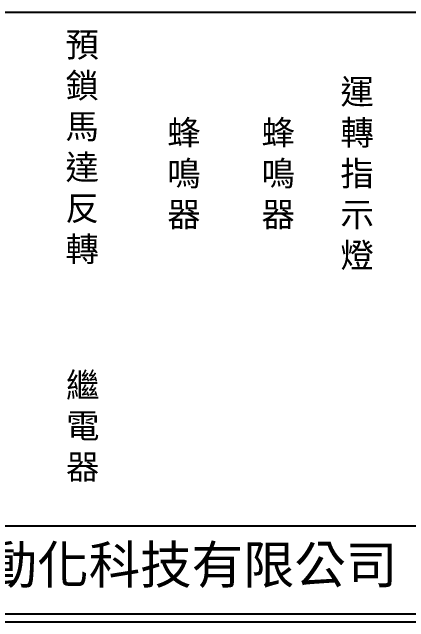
# Model space of a CAD drawing. Extents: x 926 to 1213, y 3 to 207.
# Drawn here: x 993.1 to 1056.2, y 3 to 100 of the extents above; entities that cross this region are included whole.
import ezdxf

# ---------------------------------------------------------------- set-up
doc = ezdxf.new("R2010")
doc.units = 0
doc.layers.add('圖框層', color=7, linetype='CONTINUOUS')
doc.layers.add('標尺寸層', color=3, linetype='CONTINUOUS')
doc.styles.add('CNS', font='romanc.shx', dxfattribs={"bigfont": 'chineset.shx'})
doc.styles.add('STSL', font='kaiu.ttf')

msp = doc.modelspace()

# ---------------------------------------------------------------- linework, layer by layer
at = {"layer": '圖框層', "color": 7}
for p, q in [((926.992, 18.25), (1211.493, 18.25)), ((926.992, 4.25), (1211.493, 4.25)), ((925.742, 3), (1212.742, 3))]:
    msp.add_line(p, q, dxfattribs=at)
at = {"layer": '標尺寸層', "color": 7}
msp.add_line((930.49, 99.958), (1208.361, 99.958), dxfattribs=at)

# ---------------------------------------------------------------- texts
at = {"layer": '圖框層', "color": 4, "style": 'STSL'}
msp.add_text('泓陞自動化科技有限公司', height=6, dxfattribs=at).set_placement((964.346, 9.076))
at = {"layer": '標尺寸層', "color": 7, "char_height": 3.9, "width": 2.84806, "attachment_point": 5, "style": 'CNS'}
for s, insert in [('{\\fDFKai-SB|b0|i0|c136|p65;預鎖馬達反轉}', (1004.219, 78.324)), ('{\\fDFKai-SB|b0|i0|c136|p65;運轉指示燈}', (1047.985, 74.094)), ('{\\fDFKai-SB|b0|i0|c136|p65;蜂鳴器}', (1020.425, 74.094)), ('{\\fDFKai-SB|b0|i0|c136|p65;蜂鳴器}', (1035.425, 74.094)), ('{\\fDFKai-SB|b0|i0|c136|p65;繼電器}', (1004.315, 33.946))]:
    msp.add_mtext(s, dxfattribs=dict(at, insert=insert))

doc.saveas('drawing.dxf')
